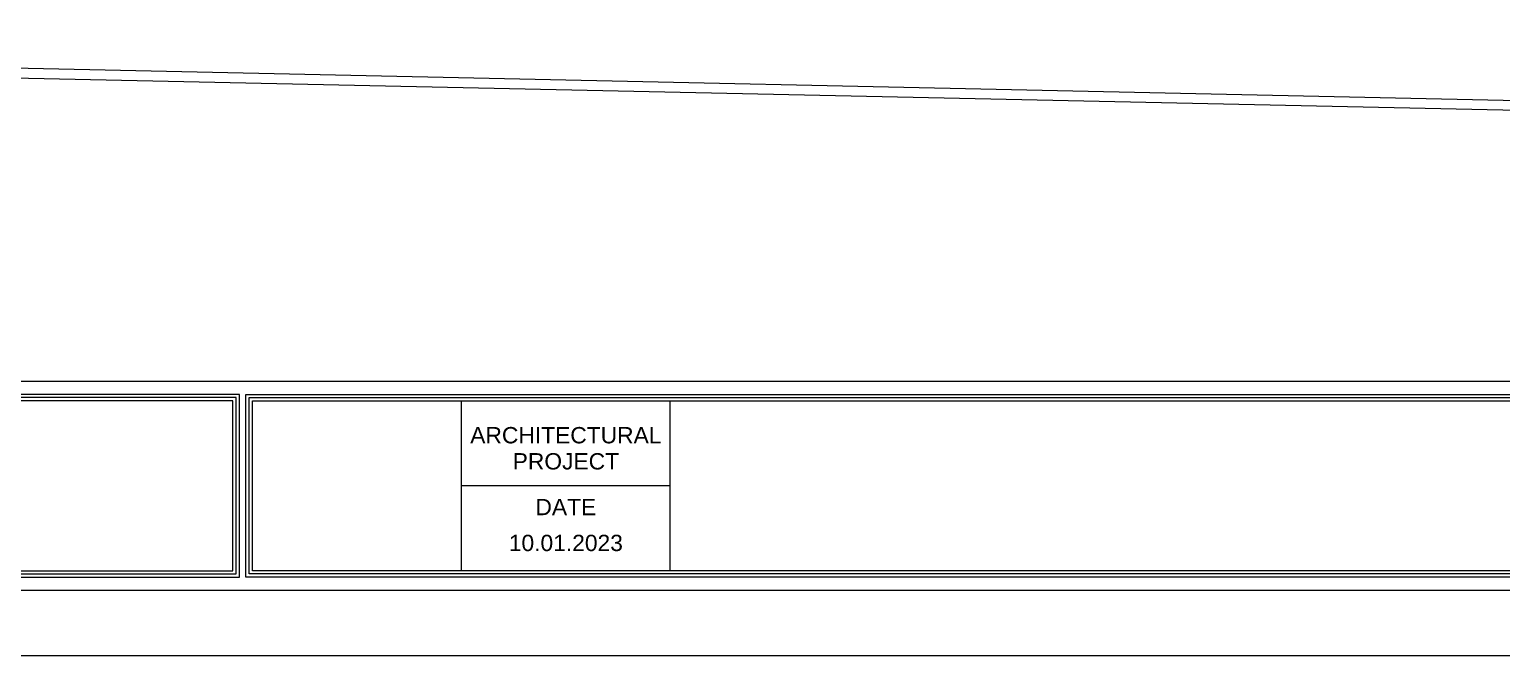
# Model space of a CAD drawing. Header units: centimetres. Extents: x 118932 to 154602, y -32682 to -23521.
# Drawn here: x 143310 to 145565, y -32521 to -31563 of the extents above; entities that cross this region are included whole.
import ezdxf
from ezdxf.enums import TextEntityAlignment as Align

# ---------------------------------------------------------------- set-up
doc = ezdxf.new("R2010")
doc.units = ezdxf.units.CM
doc.header["$LTSCALE"] = 50
doc.header["$MEASUREMENT"] = 0
doc.layers.add('GEN_00_BL_Pafta', color=7, linetype='Continuous', lineweight=0, true_color=0x0e0e10)
doc.layers.add('GEN_06_GR_Çok ince', color=7, linetype='Continuous', lineweight=0, true_color=0xc5c7c4)
doc.layers.add('GEN_00_BL_Pafta_Gizli', color=7, linetype='Continuous', lineweight=0, true_color=0x4f5250, plot=False)
doc.styles.add('style3', font='arial.ttf', dxfattribs={"height": 12})
doc.styles.add('TLEROY', font='arial.ttf', dxfattribs={"height": 10})

# ---------------------------------------------------------------- blocks, each defined once
blk = doc.blocks.new('*U818')
at = {"layer": 'GEN_00_BL_Pafta', "transparency": 33554687}
for points in [[(100, 8900), (100, 100), (11790, 100), (11790, 8900)], [(120, 8880), (120, 420), (11770, 420), (11770, 8880)], [(120, 120), (920, 120), (920, 400), (120, 400)], [(125, 125), (915, 125), (915, 395), (125, 395)], [(130, 130), (910, 130), (910, 390), (130, 390)], [(11460, 120), (930, 120), (930, 400), (11460, 400)], [(11455, 125), (935, 125), (935, 395), (11455, 395)], [(11450, 130), (940, 130), (940, 390), (11450, 390)]]:
    blk.add_lwpolyline(points, close=True, dxfattribs=at)
for points in [[(1260, 130), (1260, 390)], [(1580, 130), (1580, 390)], [(1580, 260), (1260, 260)]]:
    blk.add_lwpolyline(points, dxfattribs=at)
at = {"layer": 'GEN_00_BL_Pafta_Gizli'}
blk.add_lwpolyline([(0, 9000), (0, 0), (11890, 0), (11890, 9000)], close=True, dxfattribs=at)
at = {"layer": 'GEN_00_BL_Pafta', "transparency": 33554687, "style": 'TLEROY'}
for s, p in [('ARCHITECTURAL', (1420, 325)), ('PROJECT', (1420, 285)), ('DATE', (1420, 215)), ('10.01.2023', (1420, 160))]:
    blk.add_text(s, height=25, dxfattribs=at).set_placement(p, align=Align.CENTER)
for tag, p in [('SCALE', (11755, 324.6)), ('PAPERSIZE', (11755, 294.6))]:
    blk.add_attdef(tag, text='', height=20, dxfattribs=at).set_placement(p, align=Align.BOTTOM_RIGHT)
at = {"layer": 'GEN_00_BL_Pafta', "transparency": 33554687}
for tag, height, style, p in [('PAFTAADI', 100, 'style3', (5815, 260)), ('PNO', 90, 'TLEROY', (11620, 205))]:
    blk.add_attdef(tag, text='', height=height, dxfattribs=dict(at, style=style)).set_placement(p, align=Align.MIDDLE_CENTER)
at = {"layer": 'GEN_00_BL_Pafta', "transparency": 33554687, "style": 'style3'}
blk.add_attdef('PAFTAKOD', text='', height=100, dxfattribs=at).set_placement((10750, 210), align=Align.CENTER)
blk = doc.blocks.new('niv1görünüş')
at = {"layer": 'GEN_06_GR_Çok ince'}
for p, q in [((3785.5, -7157.6), (121.2, -7078.7)), ((3770.2, -7172.3), (121.2, -7093.7))]:
    blk.add_line(p, q, dxfattribs=at)

msp = doc.modelspace()

# ---------------------------------------------------------------- block references
for name, p in [('*U818', (142712, -32521.4)), ('niv1görünüş', (143124.9, -24542.5))]:
    msp.add_blockref(name, p)

doc.saveas('drawing.dxf')
